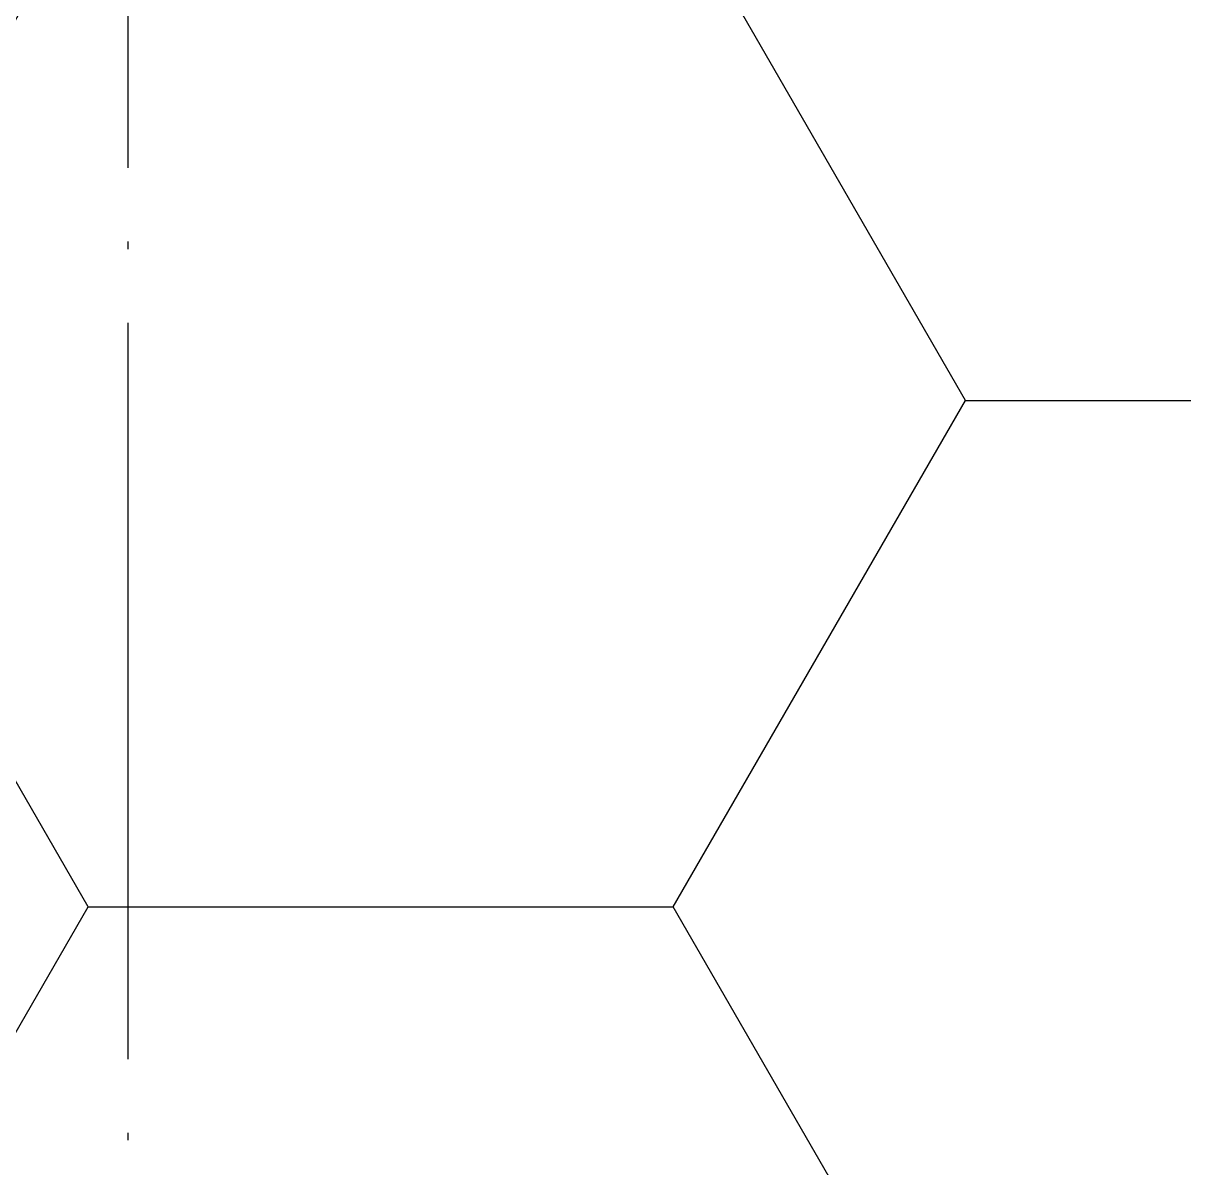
# Model space of a CAD drawing. Extents: x -821772 to -21949, y 506164 to 1049594.
# Drawn here: x -219424 to -213125, y 559510 to 565726 of the extents above; entities that cross this region are included whole.
import ezdxf
from ezdxf.xclip import XClip

# ---------------------------------------------------------------- set-up
doc = ezdxf.new("R2010")
doc.units = 0
doc.header["$LTSCALE"] = 1000
doc.header["$MEASUREMENT"] = 0
doc.header["$XCLIPFRAME"] = 2
doc.linetypes.add('10平面20250807_t3$0$DOTE', pattern=[2.42, 2, -0.2, 0.02, -0.2])
for name, color, linetype in [('10平面20250807_t3$0$A-AXIS-DOTE', 8, '10平面20250807_t3$0$DOTE'), ('10平面20250807_t3$0$AS-WALL', 8, 'Continuous'), ('PUB_HATCH', 8, 'Continuous')]:
    doc.layers.add(name, color=color, linetype=linetype)

# ---------------------------------------------------------------- blocks, each defined once
blk = doc.blocks.new('10平面20250807_t3$0$dote')
at = {"layer": '10平面20250807_t3$0$A-AXIS-DOTE', "ltscale": 2}
blk.add_line((1882.2, -264080), (1882.2, -167560.7), dxfattribs=at)
blk = doc.blocks.new('10平面20250807_t3')
at = {"layer": '10平面20250807_t3$0$AS-WALL'}
blk.add_blockref('10平面20250807_t3$0$dote', (-220736.4, 804820), dxfattribs=at)

msp = doc.modelspace()

# ---------------------------------------------------------------- block references
at = {"ltscale": 100}
ref = msp.add_blockref('10平面20250807_t3', (0, 0), dxfattribs=at)
XClip(ref).set_block_clipping_path([(-386212.6353242097, 506163.79756496), (-21948.7593967821, 884998.2285294847)])

# ---------------------------------------------------------------- next in the draw order: hatches: boundary and pattern name
at = {"layer": 'PUB_HATCH', "ltscale": 5000}
h = msp.add_hatch(dxfattribs=at)
h.set_pattern_fill('HONEY', color=8, scale=2000)
h.set_pattern_definition([(0, (0, 0), (4762.5, 2749.63), [3175, -6350]), (120, (0, 0), (-4762.499, 2749.631), [3175, -6350]), (60, (0, 0), (0.0006, 5499.261), [-6350, 3175])])
h.paths.add_polyline_path([(-252854.2, 548219.9), (-252854.2, 548720), (-254254.2, 548720), (-254254.2, 548219.9), (-313754.2, 548219.9), (-313754.2, 567383.2), (-296221.3, 621420), (-254254.2, 621420), (-254254.2, 620920), (-252854.2, 620920), (-252854.2, 621420), (-200254.2, 621420), (-200254.2, 620920), (-198854.2, 620920), (-198854.2, 621420), (-146254.2, 621420), (-146254.2, 620920), (-144854.2, 620920), (-144854.2, 621420), (-128054.2, 621420), (-128054.2, 548219.9), (-144854.2, 548219.9), (-144854.2, 548720), (-146254.2, 548720), (-146254.2, 548219.9), (-198854.2, 548219.9), (-198854.2, 548720), (-200254.2, 548720), (-200254.2, 548219.9)])

doc.saveas('drawing.dxf')
